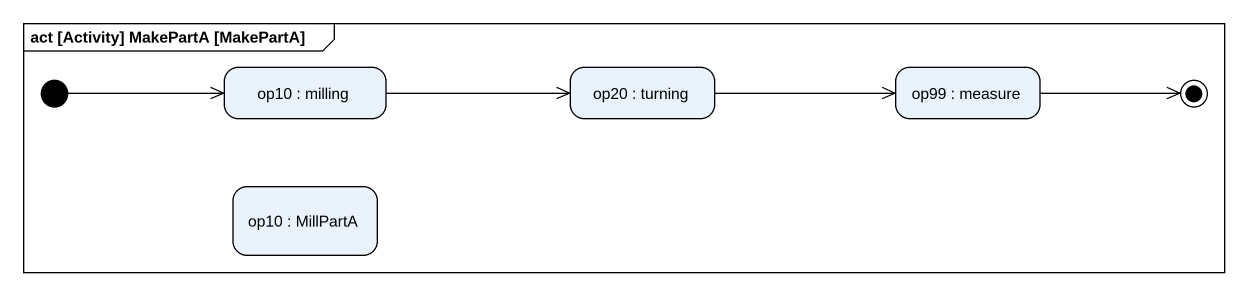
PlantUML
@startuml
mainframe act [Activity] MakePartA [MakePartA]
hide empty description
state "op10 : milling" as op10
state "op20 : turning" as op20
state "op99 : measure" as op99
state "op10 : MillPartA" as op10_2
[*] -right-> op10
op10 -right-> op20
op20 -right-> op99
op99 -right-> [*]
@enduml
